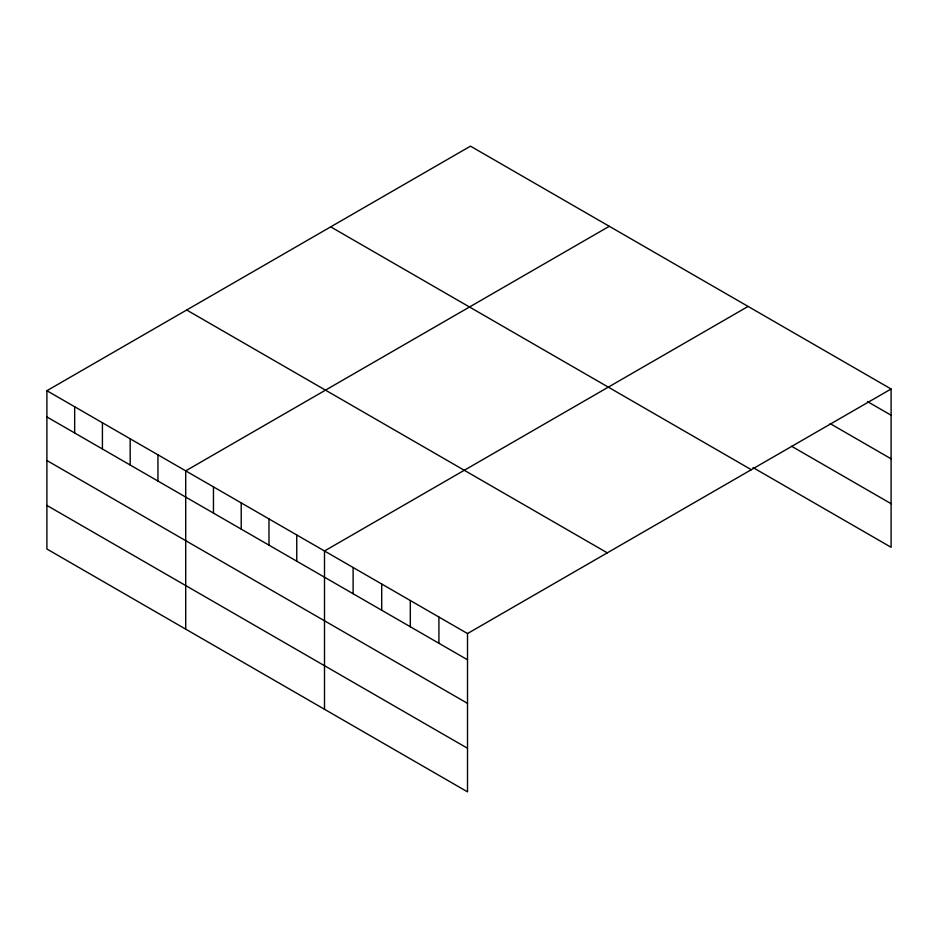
<?xml version="1.0" encoding="UTF-8"?>
<svg xmlns="http://www.w3.org/2000/svg" width="938" height="938" viewBox="0 0 938 938"><rect width="100%" height="100%" fill="white"/><g stroke="black" fill="none" stroke-linecap="round" stroke-linejoin="round"><path stroke-width="1.41" d="M46.9 390.712L467.511 633.549L467.511 791.848L46.9 549L46.9 390.712L470.489 146.152L891.1 389L891.1 547.288L753.062 467.593M609.29 226.293L185.701 470.853L185.701 629.14M748.09 306.433L324.501 550.981L324.501 709.28M467.511 633.549L891.1 389M867.474 401.581L891.1 415.229M830.165 423.624L891.1 458.811M791.613 446.265L891.1 503.706M330.704 226.855L751.315 469.704M186.685 310.009L607.296 552.845M46.9 416.941L467.511 659.777M46.9 460.523L467.511 703.359M46.9 505.418L467.511 748.266M438.914 617.04L438.914 643.269M410.316 600.531L410.316 626.76M381.707 584.011L381.707 610.239M353.11 567.502L353.11 593.731M296.748 534.965L296.748 561.182M268.983 518.937L268.983 545.166M241.218 502.909L241.218 529.138M213.465 486.881L213.465 513.109M157.947 454.824L157.947 481.053M130.183 438.796L130.183 465.025M102.418 422.768L102.418 448.997M74.665 406.74L74.665 432.969"/></g></svg>
